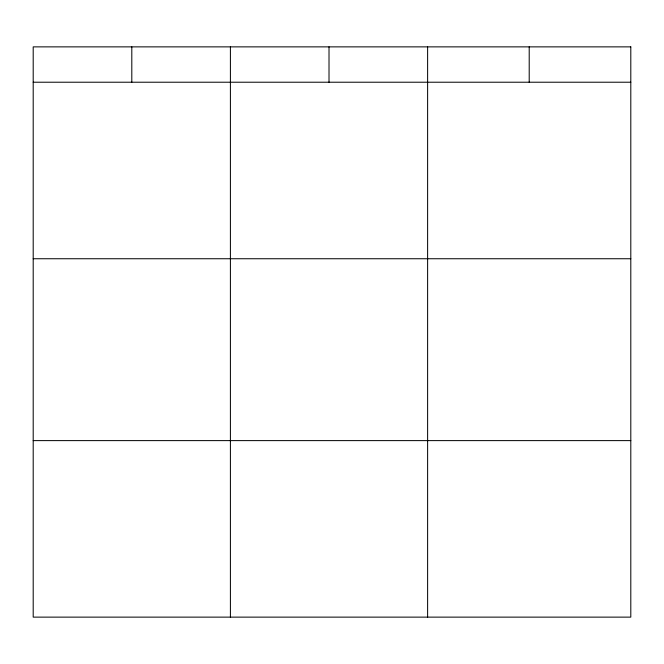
<?xml version="1.0" encoding="UTF-8"?>
<svg xmlns="http://www.w3.org/2000/svg" width="664" height="664" viewBox="0 0 664 664"><rect width="100%" height="100%" fill="white"/><g stroke="black" fill="none" stroke-linecap="round" stroke-linejoin="round"><path stroke-width="1" d="M33.2 82.22L630.8 82.22M33.2 258.744L630.8 258.744M33.2 440.614L630.8 440.614M529.208 46.87L529.208 82.22M427.616 46.87L427.616 617.13M329.012 46.87L329.012 82.22M230.408 46.87L230.408 617.13M131.804 46.87L131.804 82.22M630.8 46.87L33.2 46.87L33.2 617.13L630.8 617.13L630.8 46.87"/></g></svg>
